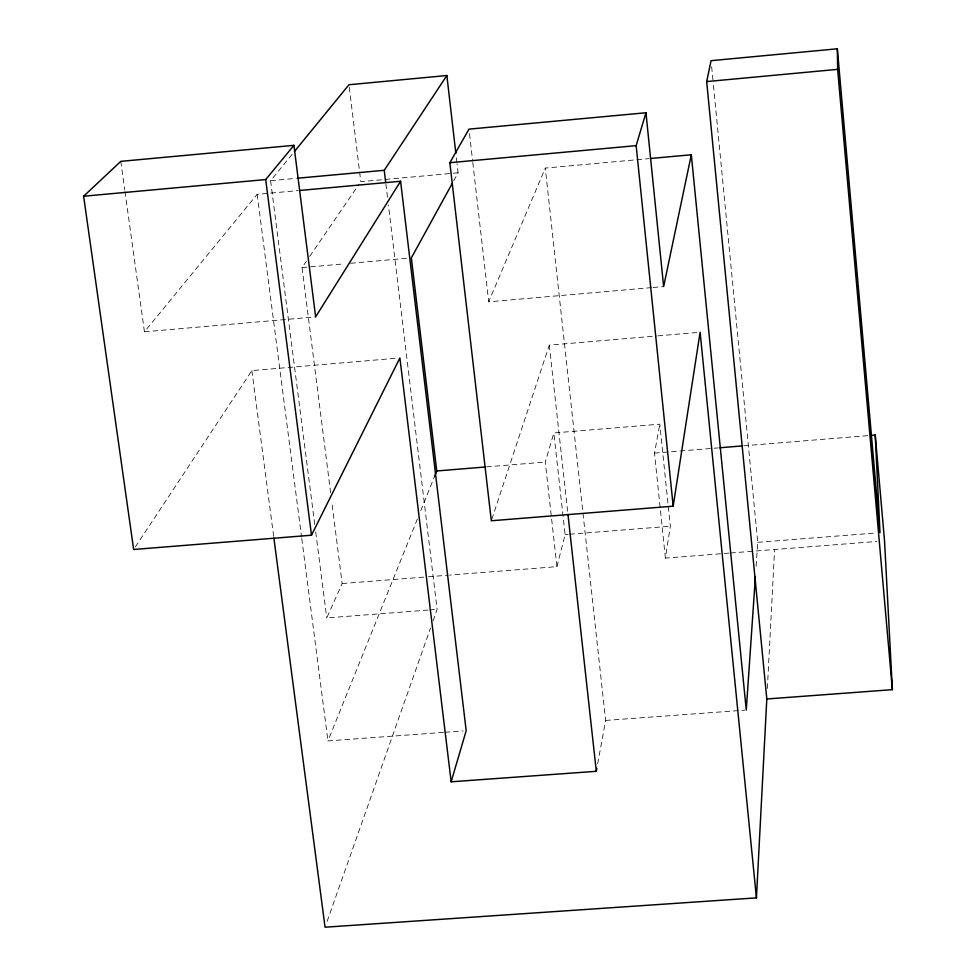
<?xml version="1.0" encoding="UTF-8"?>
<svg xmlns="http://www.w3.org/2000/svg" width="976" height="976" viewBox="0 0 976 976"><rect width="100%" height="100%" fill="white"/><g stroke="black" fill="none" stroke-linecap="round" stroke-linejoin="round"><path stroke-width="0.73" stroke-dasharray="4.88 3.66" d="M767.356 688.397L774.59 549.512M756.119 566.275L757.754 542.314L713.273 83.387M729.096 553.099L665.4 558.113L670.329 526.223L659.8 424.17L553.843 432.954L545.267 462.063L556.93 566.641L449.546 575.096M597.678 763.83L605.62 720.422L545.291 168.079L649.162 158.612M665.4 558.113L654.506 453.108L659.8 424.17M556.93 566.641L565.092 534.604L553.843 432.954M491.794 519.33L549.305 345.15L656.384 335.976M327.082 921.442L430.526 628.056M433.063 620.858L437.114 609.353L388.411 204.984M443.409 732.39L327.96 740.918L417.374 519.086M420.79 510.607L434.576 476.386M651.578 287.615L488.708 301.804L545.291 168.079M428.049 610.061L326.753 617.93L342.161 583.55L331.791 501.92M453.706 180.78L458.086 172.801L457.049 163.822M135.335 546.95L251.869 370.612L398.379 358.07M330.644 492.843L302.035 267.595L306.293 261.373M309.697 256.395L359.107 184.159M314.748 524.454L270.596 180.694L292.568 153.781M124.977 191.528L144.436 331.791L257.176 194.334L297.936 190.613M270.596 180.694L296.35 178.34M458.086 172.801L360.803 181.67L349.152 86.242M302.035 267.595L344.54 263.825M350.616 263.288L409.835 258.042M144.436 331.791L315.638 316.883M653.09 287.493L663.643 286.566M657.885 335.854L697.096 332.499M486.499 466.882L545.267 462.063M654.506 453.108L718.007 447.911M743.712 445.8L869.189 435.516M565.092 534.604L568.093 534.372M569.594 534.25L670.329 526.223M757.754 542.314L875.46 533.018M342.161 583.55L426.866 576.877M428.379 576.767L448.033 575.218M730.609 552.977L877.009 541.448M429.562 609.939L437.114 609.353M444.922 732.281L463.149 730.939M605.62 720.422L744.749 710.15M120.792 161.357L124.769 190.015M251.869 370.612L273.683 536.532M257.176 194.334L301.572 537.081M301.767 538.593L327.96 740.918M315.712 531.993L326.753 617.93M385.874 183.866L387.509 197.445M469.505 133.675L472.616 160.942M472.787 162.455L488.708 301.804M456.365 157.831L456.878 162.321M549.305 345.15L567.8 512.888M711.65 66.722L713.127 81.874"/><path stroke-width="1.46" d="M273.878 538.044L325.057 927.2L756.437 897.859L766.807 698.975L706.673 81.581L711.065 60.671L837.335 48.8L879.998 532.664L875.228 435.015L870.702 435.394M755.4 576.755L746.262 710.04L691.313 154.769L650.663 158.478M691.313 154.769L663.643 286.566L645.953 112.765L468.98 129.137L449.851 162.699L491.318 520.769L673.184 506.166L700.109 332.243L756.437 897.859M299.449 190.479L400.587 181.268L315.638 316.883L293.935 145.339L120.792 161.357L83.619 196.237L133.651 549.488L311.49 535.214L399.892 357.936L451.156 781.8L596.312 771.308L596.861 768.319M451.156 781.8L466.186 730.707L400.587 181.268M673.184 506.166L636.157 145.644L645.953 112.765M434.576 476.386L436.76 470.969L411.347 257.908L452.242 183.439M385.691 182.366L384.239 170.3L446.862 75.518L348.969 84.753L294.484 151.439M83.619 196.237L265.692 179.56L293.935 145.339M706.673 81.581L837.628 69.357L837.335 48.8M449.851 162.699L636.157 145.644M297.863 178.193L384.239 170.3M436.76 470.969L484.987 467.016M719.519 447.789L742.199 445.922M766.807 698.975L892.381 689.666L884.537 540.863L875.228 435.015M265.692 179.56L311.49 535.214M446.862 75.518L455.841 153.342M567.971 514.401L596.312 771.308M837.628 69.357L892.381 689.666"/></g></svg>
